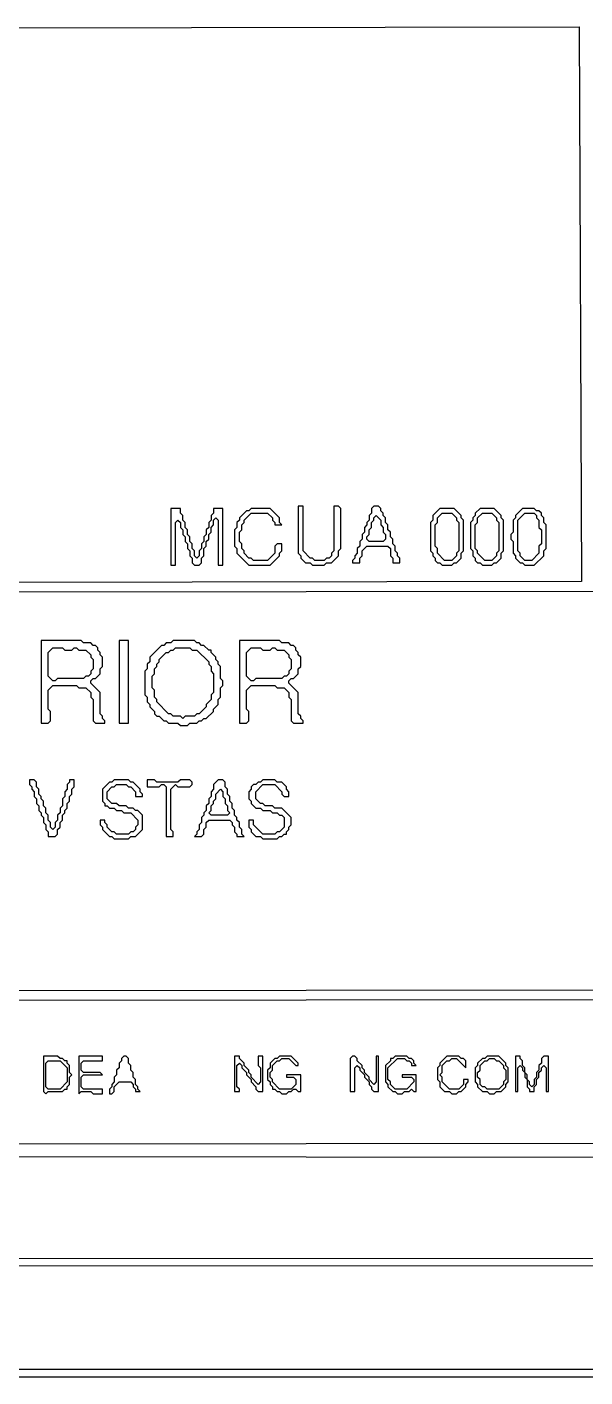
# Model space of a CAD drawing. Extents: x 17 to 323, y -435 to -5.
# Drawn here: x 262 to 285.6, y -434.9 to -377.7 of the extents above; entities that cross this region are included whole.
import ezdxf

# ---------------------------------------------------------------- set-up
doc = ezdxf.new("R2010")
doc.units = 0

msp = doc.modelspace()

# ---------------------------------------------------------------- linework, layer by layer
at = {"layer": 'CONTOURS'}
for p, q in [((208.8, -377.8), (285.4, -377.7)), ((285.4, -377.7), (285.5, -401.2)), ((268.1, -398.1), (268.1, -400.5)), ((268.5, -398.1), (268.1, -398.1)), ((268.5, -398.3), (268.5, -398.1)), ((270.3, -398.1), (269.9, -398.1)), ((269.9, -398.1), (269.9, -398.3)), ((270.3, -400.5), (270.3, -398.1)), ((271.5, -398.1), (271.4, -398.2)), ((272.3, -398.1), (271.5, -398.1)), ((272.7, -398.5), (272.3, -398.1)), ((273.5, -398), (273.5, -400)), ((273.7, -398), (273.5, -398)), ((273.7, -399.9), (273.7, -398)), ((275.2, -398), (275, -398)), ((275, -398), (275, -399.9)), ((275.3, -398.1), (275.2, -398)), ((275.3, -399.8), (275.3, -398.1)), ((276.7, -398), (276.6, -398.1)), ((276.6, -398.1), (276.6, -398.3)), ((276.9, -398), (276.7, -398)), ((277, -398.1), (276.9, -398)), ((277, -398.2), (277, -398.1)), ((279.5, -398.1), (279.2, -398.4)), ((280.1, -398.1), (279.5, -398.1)), ((280.4, -398.4), (280.1, -398.1)), ((281.2, -398.1), (281, -398.3)), ((281.8, -398.1), (281.2, -398.1)), ((282.1, -398.4), (281.8, -398.1)), ((283, -398.1), (282.7, -398.4)), ((283.5, -398.1), (283, -398.1)), ((283.6, -398.2), (283.5, -398.1)), ((268.3, -398.7), (268.4, -398.6)), ((268.4, -398.6), (268.5, -398.7)), ((268.6, -398.4), (268.5, -398.3)), ((268.6, -398.6), (268.6, -398.4)), ((268.7, -398.7), (268.6, -398.6)), ((269.8, -398.6), (269.7, -398.7)), ((269.9, -398.3), (269.8, -398.4)), ((269.8, -398.4), (269.8, -398.6)), ((269.9, -398.6), (270, -398.5)), ((269.9, -398.8), (269.9, -398.6)), ((270, -398.5), (270.1, -398.6)), ((270.1, -398.6), (270.1, -400.5)), ((271, -398.6), (270.9, -398.7)), ((271.3, -398.2), (271, -398.5)), ((271, -398.5), (271, -398.6)), ((271.2, -398.6), (271.5, -398.3)), ((271.2, -398.7), (271.2, -398.6)), ((271.4, -398.2), (271.3, -398.2)), ((271.5, -398.3), (272.2, -398.3)), ((272.2, -398.3), (272.4, -398.5)), ((272.4, -398.5), (272.4, -398.6)), ((272.4, -398.6), (272.5, -398.7)), ((272.7, -398.7), (272.7, -398.5)), ((276.5, -398.6), (276.4, -398.7)), ((276.6, -398.3), (276.5, -398.4)), ((276.5, -398.4), (276.5, -398.6)), ((276.6, -398.7), (276.7, -398.6)), ((276.7, -398.5), (276.8, -398.4)), ((276.7, -398.6), (276.7, -398.5)), ((276.8, -398.4), (277, -398.6)), ((277.1, -398.3), (277, -398.2)), ((277, -398.6), (277, -398.8)), ((277.1, -398.4), (277.1, -398.3)), ((277.2, -398.5), (277.1, -398.4)), ((277.2, -398.7), (277.2, -398.5)), ((279.2, -398.6), (279.1, -398.7)), ((279.2, -398.4), (279.2, -398.6)), ((279.4, -398.5), (279.6, -398.3)), ((279.4, -398.7), (279.4, -398.5)), ((279.6, -398.3), (280, -398.3)), ((280, -398.3), (280.2, -398.5)), ((280.2, -398.5), (280.2, -398.6)), ((280.2, -398.6), (280.3, -398.7)), ((280.4, -398.5), (280.4, -398.4)), ((280.5, -398.6), (280.4, -398.5)), ((280.5, -399.9), (280.5, -398.6)), ((280.9, -398.6), (280.8, -398.7)), ((281, -398.4), (280.9, -398.5)), ((280.9, -398.5), (280.9, -398.6)), ((281, -398.3), (281, -398.4)), ((281.1, -398.5), (281.3, -398.3)), ((281.1, -398.7), (281.1, -398.5)), ((281.3, -398.3), (281.7, -398.3)), ((281.7, -398.3), (281.9, -398.5)), ((281.9, -398.5), (281.9, -398.6)), ((281.9, -398.6), (282, -398.7)), ((282.1, -398.5), (282.1, -398.4)), ((282.2, -398.6), (282.1, -398.5)), ((282.2, -399.9), (282.2, -398.6)), ((282.7, -398.5), (282.6, -398.6)), ((282.6, -398.6), (282.6, -399.1)), ((282.7, -398.4), (282.7, -398.5)), ((282.8, -398.6), (283.1, -398.3)), ((282.8, -399.9), (282.8, -398.6)), ((283.1, -398.3), (283.5, -398.3)), ((283.5, -398.3), (283.6, -398.4)), ((283.7, -398.2), (283.6, -398.2)), ((283.6, -398.4), (283.6, -398.5)), ((283.6, -398.5), (283.7, -398.6)), ((283.8, -398.3), (283.7, -398.2)), ((283.7, -398.6), (283.7, -398.9)), ((283.8, -398.4), (283.8, -398.3)), ((283.9, -398.5), (283.8, -398.4)), ((283.9, -398.7), (283.9, -398.5)), ((268.3, -400.5), (268.3, -398.7)), ((268.5, -398.7), (268.5, -398.9)), ((268.5, -398.9), (268.6, -399)), ((268.6, -399), (268.6, -399.2)), ((268.6, -399.2), (268.7, -399.3)), ((268.7, -398.9), (268.7, -398.7)), ((268.8, -399), (268.7, -398.9)), ((268.8, -399.2), (268.8, -399)), ((268.9, -399.3), (268.8, -399.2)), ((269.6, -399.2), (269.5, -399.3)), ((269.7, -398.9), (269.6, -399)), ((269.6, -399), (269.6, -399.2)), ((269.7, -398.7), (269.7, -398.9)), ((269.7, -399.2), (269.8, -399.1)), ((269.7, -399.4), (269.7, -399.2)), ((269.8, -398.9), (269.9, -398.8)), ((269.8, -399.1), (269.8, -398.9)), ((270.9, -398.9), (270.8, -399)), ((270.8, -399), (270.8, -399.7)), ((270.9, -398.7), (270.9, -398.9)), ((271, -399.1), (271.1, -399)), ((271, -399.5), (271, -399.1)), ((271.1, -398.8), (271.2, -398.7)), ((271.1, -399), (271.1, -398.8)), ((272.5, -398.7), (272.5, -398.8)), ((272.5, -398.8), (272.8, -398.8)), ((272.8, -398.8), (272.7, -398.7)), ((276.3, -399.1), (276.2, -399.2)), ((276.2, -399.2), (276.2, -399.4)), ((276.4, -398.8), (276.3, -398.9)), ((276.3, -398.9), (276.3, -399.1)), ((276.4, -398.7), (276.4, -398.8)), ((276.4, -399.3), (276.5, -399.2)), ((276.5, -399), (276.6, -398.9)), ((276.5, -399.2), (276.5, -399)), ((276.6, -398.9), (276.6, -398.7)), ((277, -398.8), (277.1, -398.9)), ((277.1, -398.9), (277.1, -399.1)), ((277.1, -399.1), (277.2, -399.2)), ((277.3, -398.8), (277.2, -398.7)), ((277.2, -399.2), (277.2, -399.4)), ((277.3, -399), (277.3, -398.8)), ((277.4, -399.1), (277.3, -399)), ((277.4, -399.3), (277.4, -399.1)), ((279.1, -398.7), (279.1, -399.9)), ((279.3, -398.8), (279.4, -398.7)), ((279.3, -399.7), (279.3, -398.8)), ((280.3, -398.7), (280.3, -399.9)), ((280.8, -398.7), (280.8, -399.8)), ((281, -398.8), (281.1, -398.7)), ((281, -399.8), (281, -398.8)), ((282, -398.7), (282, -399.9)), ((282.6, -399.1), (282.5, -399.2)), ((282.5, -399.2), (282.5, -399.4)), ((283.7, -398.9), (283.8, -399)), ((283.8, -399), (283.8, -399.6)), ((284, -398.8), (283.9, -398.7)), ((284, -399.8), (284, -398.8)), ((268.7, -399.3), (268.7, -399.5)), ((268.7, -399.5), (268.8, -399.6)), ((268.8, -399.6), (268.8, -399.8)), ((268.8, -399.8), (268.9, -399.9)), ((268.9, -399.5), (268.9, -399.3)), ((269, -399.6), (268.9, -399.5)), ((269, -399.8), (269, -399.6)), ((269.1, -399.9), (269, -399.8)), ((269.4, -399.8), (269.3, -399.9)), ((269.5, -399.5), (269.4, -399.6)), ((269.4, -399.6), (269.4, -399.8)), ((269.5, -399.3), (269.5, -399.5)), ((269.5, -399.8), (269.6, -399.7)), ((269.5, -400.1), (269.5, -399.8)), ((269.6, -399.5), (269.7, -399.4)), ((269.6, -399.7), (269.6, -399.5)), ((270.8, -399.7), (270.9, -399.8)), ((270.9, -399.8), (270.9, -400)), ((271.1, -399.6), (271, -399.5)), ((271.1, -399.8), (271.1, -399.6)), ((271.2, -399.9), (271.1, -399.8)), ((272.6, -399.6), (272.5, -399.7)), ((272.5, -399.7), (272.5, -400)), ((272.8, -399.6), (272.6, -399.6)), ((272.8, -399.9), (272.8, -399.6)), ((275.2, -399.9), (275.3, -399.8)), ((276.1, -399.7), (276, -399.8)), ((276, -399.8), (276, -400)), ((276.2, -399.4), (276.1, -399.5)), ((276.1, -399.5), (276.1, -399.7)), ((276.2, -399.9), (276.4, -399.7)), ((276.4, -399.4), (276.4, -399.3)), ((276.5, -399.5), (276.4, -399.4)), ((276.4, -399.7), (277.3, -399.7)), ((277.1, -399.5), (276.5, -399.5)), ((277.2, -399.4), (277.1, -399.5)), ((277.3, -399.7), (277.4, -399.8)), ((277.5, -399.4), (277.4, -399.3)), ((277.4, -399.8), (277.4, -400.1)), ((277.5, -399.6), (277.5, -399.4)), ((277.6, -399.7), (277.5, -399.6)), ((277.6, -399.9), (277.6, -399.7)), ((279.4, -399.8), (279.3, -399.7)), ((279.4, -400), (279.4, -399.8)), ((280.8, -399.8), (280.9, -399.9)), ((281.1, -399.9), (281, -399.8)), ((282.5, -399.4), (282.6, -399.5)), ((282.6, -399.5), (282.6, -400)), ((283.8, -399.6), (283.7, -399.7)), ((283.7, -399.7), (283.7, -400)), ((283.9, -399.9), (284, -399.8)), ((268.9, -399.9), (268.9, -400.1)), ((268.9, -400.1), (269, -400.2)), ((269, -400.2), (269, -400.4)), ((269.1, -400.1), (269.1, -399.9)), ((269.2, -400.2), (269.1, -400.1)), ((269.3, -400.1), (269.2, -400.2)), ((269.3, -399.9), (269.3, -400.1)), ((269.4, -400.2), (269.5, -400.1)), ((269.4, -400.4), (269.4, -400.2)), ((270.9, -400), (271.4, -400.5)), ((271.2, -400), (271.2, -399.9)), ((271.4, -400.2), (271.2, -400)), ((271.5, -400.2), (271.4, -400.2)), ((271.6, -400.3), (271.5, -400.2)), ((272.2, -400.3), (271.6, -400.3)), ((272.5, -400), (272.2, -400.3)), ((272.3, -400.5), (272.7, -400.1)), ((272.7, -400), (272.8, -399.9)), ((272.7, -400.1), (272.7, -400)), ((273.5, -400), (273.6, -400.1)), ((273.6, -400.1), (273.6, -400.2)), ((273.6, -400.2), (273.8, -400.4)), ((274, -400.2), (273.7, -399.9)), ((274.1, -400.2), (274, -400.2)), ((274.2, -400.3), (274.1, -400.2)), ((274.6, -400.3), (274.2, -400.3)), ((274.7, -400.2), (274.6, -400.3)), ((274.8, -400.2), (274.7, -400.2)), ((274.9, -400.1), (274.8, -400.2)), ((275, -399.9), (274.9, -400)), ((274.9, -400), (274.9, -400.1)), ((274.9, -400.4), (275.2, -400.1)), ((275.2, -400.1), (275.2, -399.9)), ((275.9, -400.2), (275.8, -400.3)), ((275.8, -400.3), (275.8, -400.4)), ((276, -400), (275.9, -400.1)), ((275.9, -400.1), (275.9, -400.2)), ((276.1, -400.2), (276.2, -400.1)), ((276.1, -400.4), (276.1, -400.2)), ((276.2, -400.1), (276.2, -399.9)), ((277.4, -400.1), (277.5, -400.2)), ((277.5, -400.2), (277.5, -400.4)), ((277.7, -400), (277.6, -399.9)), ((277.7, -400.1), (277.7, -400)), ((277.8, -400.2), (277.7, -400.1)), ((277.8, -400.4), (277.8, -400.2)), ((279.1, -399.9), (279.2, -400)), ((279.2, -400), (279.2, -400.1)), ((279.2, -400.1), (279.3, -400.2)), ((279.3, -400.2), (279.3, -400.3)), ((279.3, -400.3), (279.4, -400.4)), ((279.7, -400.3), (279.4, -400)), ((280, -400.3), (279.7, -400.3)), ((280.2, -400.1), (280, -400.3)), ((280.3, -399.9), (280.2, -400)), ((280.2, -400), (280.2, -400.1)), ((280.2, -400.4), (280.4, -400.2)), ((280.4, -400), (280.5, -399.9)), ((280.4, -400.2), (280.4, -400)), ((280.9, -399.9), (280.9, -400.1)), ((280.9, -400.1), (281, -400.2)), ((281, -400.2), (281, -400.3)), ((281, -400.3), (281.1, -400.4)), ((281.1, -400), (281.1, -399.9)), ((281.4, -400.3), (281.1, -400)), ((281.7, -400.3), (281.4, -400.3)), ((281.9, -400.1), (281.7, -400.3)), ((282, -399.9), (281.9, -400)), ((281.9, -400), (281.9, -400.1)), ((281.9, -400.4), (282.1, -400.2)), ((282.1, -400), (282.2, -399.9)), ((282.1, -400.2), (282.1, -400)), ((282.6, -400), (282.7, -400.1)), ((282.7, -400.1), (282.7, -400.2)), ((282.7, -400.2), (282.9, -400.4)), ((282.9, -400), (282.8, -399.9)), ((282.9, -400.1), (282.9, -400)), ((283.1, -400.3), (282.9, -400.1)), ((283.4, -400.3), (283.1, -400.3)), ((283.7, -400), (283.4, -400.3)), ((283.5, -400.5), (283.9, -400.1)), ((283.9, -400.1), (283.9, -399.9)), ((268.1, -400.5), (268.3, -400.5)), ((269, -400.4), (269.1, -400.5)), ((269.1, -400.5), (269.3, -400.5)), ((269.3, -400.5), (269.4, -400.4)), ((270.1, -400.5), (270.3, -400.5)), ((271.4, -400.5), (272.3, -400.5)), ((273.8, -400.4), (274, -400.4)), ((274, -400.4), (274.1, -400.5)), ((274.1, -400.5), (274.6, -400.5)), ((274.6, -400.5), (274.7, -400.4)), ((274.7, -400.4), (274.9, -400.4)), ((275.8, -400.4), (276.1, -400.4)), ((277.5, -400.4), (277.8, -400.4)), ((279.4, -400.4), (279.5, -400.4)), ((279.5, -400.4), (279.6, -400.5)), ((279.6, -400.5), (280, -400.5)), ((280, -400.5), (280.1, -400.4)), ((280.1, -400.4), (280.2, -400.4)), ((281.1, -400.4), (281.2, -400.4)), ((281.2, -400.4), (281.3, -400.5)), ((281.3, -400.5), (281.7, -400.5)), ((281.7, -400.5), (281.8, -400.4)), ((281.8, -400.4), (281.9, -400.4)), ((282.9, -400.4), (283, -400.4)), ((283, -400.4), (283.1, -400.5)), ((283.1, -400.5), (283.5, -400.5)), ((285.5, -401.2), (208.9, -401.3)), ((208.8, -401.7), (291.3, -401.6)), ((262.6, -403.7), (262.6, -407.2)), ((264.3, -403.7), (262.6, -403.7)), ((264.4, -403.8), (264.3, -403.7)), ((264.7, -403.8), (264.4, -403.8)), ((264.8, -403.9), (264.7, -403.8)), ((265.9, -403.7), (265.9, -407.2)), ((266.3, -403.7), (265.9, -403.7)), ((266.3, -407.2), (266.3, -403.7)), ((267.9, -403.8), (267.8, -403.9)), ((268.1, -403.8), (267.9, -403.8)), ((268.2, -403.7), (268.1, -403.8)), ((269.1, -403.7), (268.2, -403.7)), ((269.2, -403.8), (269.1, -403.7)), ((269.3, -403.8), (269.2, -403.8)), ((269.4, -403.9), (269.3, -403.8)), ((271, -403.7), (271, -407.2)), ((272.7, -403.7), (271, -403.7)), ((272.8, -403.8), (272.7, -403.7)), ((273.1, -403.8), (272.8, -403.8)), ((273.2, -403.9), (273.1, -403.8)), ((262.9, -404.2), (263.1, -404)), ((262.9, -405.2), (262.9, -404.2)), ((263.1, -404), (263.5, -404)), ((263.5, -404), (263.6, -404.1)), ((263.6, -404.1), (263.9, -404.1)), ((263.9, -404.1), (264, -404)), ((264, -404), (264.1, -404)), ((264.1, -404), (264.2, -404.1)), ((264.2, -404.1), (264.5, -404.1)), ((264.5, -404.1), (264.7, -404.3)), ((264.7, -404.3), (264.7, -404.4)), ((264.7, -404.4), (264.8, -404.5)), ((264.9, -403.9), (264.8, -403.9)), ((265, -404), (264.9, -403.9)), ((265, -404.1), (265, -404)), ((265.1, -404.2), (265, -404.1)), ((265.1, -404.3), (265.1, -404.2)), ((265.2, -404.4), (265.1, -404.3)), ((265.2, -404.8), (265.2, -404.4)), ((267.7, -403.9), (267.2, -404.4)), ((267.2, -404.4), (267.2, -404.6)), ((267.6, -404.5), (267.9, -404.2)), ((267.8, -403.9), (267.7, -403.9)), ((267.9, -404.2), (268, -404.2)), ((268, -404.2), (268.1, -404.1)), ((268.1, -404.1), (268.2, -404.1)), ((268.2, -404.1), (268.3, -404)), ((268.3, -404), (268.9, -404)), ((268.9, -404), (269, -404.1)), ((269, -404.1), (269.2, -404.1)), ((269.2, -404.1), (269.7, -404.6)), ((269.5, -403.9), (269.4, -403.9)), ((269.7, -404.1), (269.5, -403.9)), ((269.8, -404.1), (269.7, -404.1)), ((269.8, -404.2), (269.8, -404.1)), ((270, -404.4), (269.8, -404.2)), ((270, -404.5), (270, -404.4)), ((271.3, -404.2), (271.5, -404)), ((271.3, -405.2), (271.3, -404.2)), ((271.5, -404), (271.9, -404)), ((271.9, -404), (272, -404.1)), ((272, -404.1), (272.3, -404.1)), ((272.3, -404.1), (272.4, -404)), ((272.4, -404), (272.5, -404)), ((272.5, -404), (272.6, -404.1)), ((272.6, -404.1), (272.9, -404.1)), ((272.9, -404.1), (273.1, -404.3)), ((273.1, -404.3), (273.1, -404.4)), ((273.1, -404.4), (273.2, -404.5)), ((273.3, -403.9), (273.2, -403.9)), ((273.4, -404), (273.3, -403.9)), ((273.4, -404.1), (273.4, -404)), ((273.5, -404.2), (273.4, -404.1)), ((273.5, -404.3), (273.5, -404.2)), ((273.6, -404.4), (273.5, -404.3)), ((273.6, -404.8), (273.6, -404.4)), ((264.8, -404.9), (264.7, -405)), ((264.8, -404.5), (264.8, -404.9)), ((265.1, -404.9), (265.2, -404.8)), ((265.1, -405.1), (265.1, -404.9)), ((267.1, -404.9), (267, -405)), ((267.2, -404.6), (267.1, -404.7)), ((267.1, -404.7), (267.1, -404.9)), ((267.4, -404.9), (267.5, -404.8)), ((267.4, -405.1), (267.4, -404.9)), ((267.5, -404.7), (267.6, -404.6)), ((267.5, -404.8), (267.5, -404.7)), ((267.6, -404.6), (267.6, -404.5)), ((269.7, -404.6), (269.7, -404.7)), ((269.7, -404.7), (269.8, -404.8)), ((269.8, -404.8), (269.8, -405)), ((270.1, -404.6), (270, -404.5)), ((270.1, -404.7), (270.1, -404.6)), ((270.2, -404.8), (270.1, -404.7)), ((270.2, -405.3), (270.2, -404.8)), ((273.2, -404.9), (273.1, -405)), ((273.2, -404.5), (273.2, -404.9)), ((273.5, -404.9), (273.6, -404.8)), ((273.5, -405.1), (273.5, -404.9)), ((263.1, -405.4), (262.9, -405.2)), ((263.2, -405.4), (263.1, -405.4)), ((263.3, -405.3), (263.2, -405.4)), ((264.4, -405.3), (263.3, -405.3)), ((264.5, -405.2), (264.4, -405.3)), ((264.6, -405.2), (264.5, -405.2)), ((264.7, -405.1), (264.6, -405.2)), ((264.7, -405), (264.7, -405.1)), ((264.7, -405.4), (264.8, -405.3)), ((264.7, -405.5), (264.7, -405.4)), ((265.1, -405.9), (264.7, -405.5)), ((264.8, -405.3), (264.9, -405.3)), ((264.9, -405.3), (265.1, -405.1)), ((267, -405), (267, -406)), ((267.3, -405.2), (267.4, -405.1)), ((267.3, -405.7), (267.3, -405.2)), ((269.8, -405), (269.9, -405.1)), ((269.9, -405.1), (269.9, -405.9)), ((270.3, -405.4), (270.2, -405.3)), ((270.3, -405.6), (270.3, -405.4)), ((271.5, -405.4), (271.3, -405.2)), ((271.6, -405.4), (271.5, -405.4)), ((271.7, -405.3), (271.6, -405.4)), ((272.8, -405.3), (271.7, -405.3)), ((272.9, -405.2), (272.8, -405.3)), ((273, -405.2), (272.9, -405.2)), ((273.1, -405.1), (273, -405.2)), ((273.1, -405), (273.1, -405.1)), ((273.1, -405.4), (273.2, -405.3)), ((273.1, -405.5), (273.1, -405.4)), ((273.5, -405.9), (273.1, -405.5)), ((273.2, -405.3), (273.3, -405.3)), ((273.3, -405.3), (273.5, -405.1)), ((262.9, -405.8), (263.1, -405.6)), ((262.9, -406.6), (262.9, -405.8)), ((263.1, -405.6), (264.1, -405.6)), ((264.1, -405.6), (264.2, -405.7)), ((264.2, -405.7), (264.5, -405.7)), ((264.5, -405.7), (264.7, -405.9)), ((264.7, -405.9), (264.7, -406.1)), ((264.7, -406.1), (264.8, -406.2)), ((265.1, -406.8), (265.1, -405.9)), ((267, -406), (267.1, -406.1)), ((267.1, -406.1), (267.1, -406.3)), ((267.4, -405.8), (267.3, -405.7)), ((267.4, -406.1), (267.4, -405.8)), ((267.5, -406.2), (267.4, -406.1)), ((269.9, -405.9), (269.8, -406)), ((269.8, -406), (269.8, -406.2)), ((270.1, -406.2), (270.2, -406.1)), ((270.2, -405.7), (270.3, -405.6)), ((270.2, -406.1), (270.2, -405.7)), ((271.3, -405.8), (271.5, -405.6)), ((271.3, -406.6), (271.3, -405.8)), ((271.5, -405.6), (272.5, -405.6)), ((272.5, -405.6), (272.6, -405.7)), ((272.6, -405.7), (272.9, -405.7)), ((272.9, -405.7), (273.1, -405.9)), ((273.1, -405.9), (273.1, -406.1)), ((273.1, -406.1), (273.2, -406.2)), ((273.5, -406.8), (273.5, -405.9)), ((263, -406.7), (262.9, -406.6)), ((264.8, -406.2), (264.8, -407.1)), ((267.1, -406.3), (267.2, -406.4)), ((267.2, -406.4), (267.2, -406.5)), ((267.2, -406.5), (267.4, -406.7)), ((267.5, -406.3), (267.5, -406.2)), ((268, -406.8), (267.5, -406.3)), ((269.6, -406.5), (269.3, -406.8)), ((269.8, -406.2), (269.6, -406.4)), ((269.6, -406.4), (269.6, -406.5)), ((269.9, -406.6), (270.1, -406.4)), ((269.9, -406.7), (269.9, -406.6)), ((270.1, -406.4), (270.1, -406.2)), ((271.4, -406.7), (271.3, -406.6)), ((273.2, -406.2), (273.2, -407.1)), ((262.6, -407.2), (262.9, -407.2)), ((262.9, -407.2), (263, -407.1)), ((263, -407.1), (263, -406.7)), ((264.8, -407.1), (264.9, -407.2)), ((264.9, -407.2), (265.3, -407.2)), ((265.2, -406.9), (265.1, -406.8)), ((265.2, -407), (265.2, -406.9)), ((265.3, -407.1), (265.2, -407)), ((265.3, -407.2), (265.3, -407.1)), ((265.9, -407.2), (266.3, -407.2)), ((267.4, -406.7), (267.4, -406.8)), ((267.4, -406.8), (267.5, -406.9)), ((267.5, -406.9), (267.6, -406.9)), ((267.6, -406.9), (267.8, -407.1)), ((267.8, -407.1), (267.9, -407.1)), ((267.9, -407.1), (268, -407.2)), ((268.1, -406.8), (268, -406.8)), ((268, -407.2), (268.4, -407.2)), ((268.2, -406.9), (268.1, -406.8)), ((268.5, -406.9), (268.2, -406.9)), ((268.4, -407.2), (268.5, -407.3)), ((268.6, -407), (268.5, -406.9)), ((268.7, -406.9), (268.6, -407)), ((269.1, -406.9), (268.7, -406.9)), ((268.8, -407.3), (268.9, -407.2)), ((268.9, -407.2), (269.2, -407.2)), ((269.2, -406.8), (269.1, -406.9)), ((269.3, -406.8), (269.2, -406.8)), ((269.2, -407.2), (269.3, -407.1)), ((269.3, -407.1), (269.4, -407.1)), ((269.4, -407.1), (269.5, -407)), ((269.5, -407), (269.6, -407)), ((269.6, -407), (269.9, -406.7)), ((271, -407.2), (271.3, -407.2)), ((271.3, -407.2), (271.4, -407.1)), ((271.4, -407.1), (271.4, -406.7)), ((273.2, -407.1), (273.3, -407.2)), ((273.3, -407.2), (273.7, -407.2)), ((273.6, -406.9), (273.5, -406.8)), ((273.6, -407), (273.6, -406.9)), ((273.7, -407.1), (273.6, -407)), ((273.7, -407.2), (273.7, -407.1)), ((268.5, -407.3), (268.8, -407.3)), ((262.1, -409.6), (262.1, -409.8)), ((262.3, -409.6), (262.1, -409.6)), ((262.1, -409.8), (262.2, -409.9)), ((262.2, -409.9), (262.2, -410)), ((262.2, -410), (262.3, -410.1)), ((262.4, -409.7), (262.3, -409.6)), ((262.3, -410.1), (262.3, -410.3)), ((262.4, -409.9), (262.4, -409.7)), ((262.5, -410), (262.4, -409.9)), ((262.5, -410.2), (262.5, -410)), ((263.7, -410), (263.6, -410.1)), ((263.6, -410.1), (263.6, -410.3)), ((263.8, -409.7), (263.7, -409.8)), ((263.7, -409.8), (263.7, -410)), ((264, -409.6), (263.8, -409.6)), ((263.8, -409.6), (263.8, -409.7)), ((263.9, -410), (264, -409.9)), ((263.9, -410.2), (263.9, -410)), ((264, -409.9), (264, -409.6)), ((265.5, -409.7), (265.2, -410)), ((265.2, -410), (265.2, -410.5)), ((265.4, -410.1), (265.6, -409.9)), ((265.4, -410.4), (265.4, -410.1)), ((265.6, -409.7), (265.5, -409.7)), ((265.7, -409.6), (265.6, -409.7)), ((265.6, -409.9), (265.7, -409.9)), ((266.3, -409.6), (265.7, -409.6)), ((265.7, -409.9), (265.8, -409.8)), ((265.8, -409.8), (266.2, -409.8)), ((266.2, -409.8), (266.3, -409.9)), ((266.4, -409.7), (266.3, -409.6)), ((266.3, -409.9), (266.4, -409.9)), ((266.5, -409.7), (266.4, -409.7)), ((266.4, -409.9), (266.6, -410.1)), ((266.8, -410), (266.5, -409.7)), ((266.6, -410.1), (266.6, -410.3)), ((266.8, -410.1), (266.8, -410)), ((266.9, -410.2), (266.8, -410.1)), ((267.1, -409.6), (267.1, -409.9)), ((267.4, -409.6), (267.1, -409.6)), ((267.1, -409.9), (267.6, -409.9)), ((267.5, -409.7), (267.4, -409.6)), ((268.4, -409.7), (267.5, -409.7)), ((267.6, -409.9), (267.7, -409.8)), ((267.7, -409.8), (267.8, -409.8)), ((267.8, -409.8), (267.9, -409.9)), ((267.9, -409.9), (267.9, -412)), ((268.1, -410), (268.3, -409.8)), ((268.1, -411.7), (268.1, -410)), ((268.3, -409.8), (268.4, -409.9)), ((268.5, -409.6), (268.4, -409.7)), ((268.4, -409.9), (268.9, -409.9)), ((268.9, -409.6), (268.5, -409.6)), ((269, -409.7), (268.9, -409.6)), ((268.9, -409.9), (269, -409.8)), ((269, -409.8), (269, -409.7)), ((269.9, -410), (269.8, -410.1)), ((269.8, -410.1), (269.8, -410.3)), ((270.1, -409.6), (269.9, -409.8)), ((269.9, -409.8), (269.9, -410)), ((270, -410.2), (270.2, -410)), ((270.3, -409.6), (270.1, -409.6)), ((270.2, -410), (270.3, -410.1)), ((270.4, -409.7), (270.3, -409.6)), ((270.3, -410.1), (270.3, -410.3)), ((270.4, -409.9), (270.4, -409.7)), ((270.5, -410), (270.4, -409.9)), ((270.5, -410.2), (270.5, -410)), ((271.5, -410), (271.4, -410.1)), ((271.4, -410.1), (271.4, -410.4)), ((271.6, -409.8), (271.5, -409.9)), ((271.5, -409.9), (271.5, -410)), ((271.7, -409.8), (271.6, -409.8)), ((271.8, -409.7), (271.7, -409.8)), ((271.7, -410.1), (272, -409.8)), ((271.7, -410.4), (271.7, -410.1)), ((271.9, -409.7), (271.8, -409.7)), ((272, -409.6), (271.9, -409.7)), ((272.5, -409.6), (272, -409.6)), ((272, -409.8), (272.5, -409.8)), ((272.6, -409.7), (272.5, -409.6)), ((272.5, -409.8), (272.8, -410.1)), ((272.8, -409.7), (272.6, -409.7)), ((273, -409.9), (272.8, -409.7)), ((272.8, -410.1), (272.8, -410.2)), ((273, -410), (273, -409.9)), ((273.1, -410.1), (273, -410)), ((273.1, -410.3), (273.1, -410.1)), ((262.3, -410.3), (262.4, -410.4)), ((262.4, -410.4), (262.4, -410.6)), ((262.4, -410.6), (262.5, -410.7)), ((262.6, -410.3), (262.5, -410.2)), ((262.6, -410.4), (262.6, -410.3)), ((262.7, -410.5), (262.6, -410.4)), ((262.7, -410.7), (262.7, -410.5)), ((263.6, -410.3), (263.5, -410.4)), ((263.5, -410.4), (263.5, -410.7)), ((263.7, -410.6), (263.8, -410.5)), ((263.7, -410.8), (263.7, -410.6)), ((263.8, -410.3), (263.9, -410.2)), ((263.8, -410.5), (263.8, -410.3)), ((265.2, -410.5), (265.3, -410.6)), ((265.3, -410.6), (265.3, -410.7)), ((265.6, -410.6), (265.4, -410.4)), ((265.8, -410.6), (265.6, -410.6)), ((265.9, -410.7), (265.8, -410.6)), ((266.6, -410.3), (266.9, -410.3)), ((266.9, -410.3), (266.9, -410.2)), ((269.7, -410.6), (269.6, -410.7)), ((269.8, -410.3), (269.7, -410.4)), ((269.7, -410.4), (269.7, -410.6)), ((269.8, -410.7), (269.9, -410.6)), ((269.9, -410.5), (270, -410.4)), ((269.9, -410.6), (269.9, -410.5)), ((270, -410.4), (270, -410.2)), ((270.3, -410.3), (270.4, -410.4)), ((270.4, -410.4), (270.4, -410.6)), ((270.4, -410.6), (270.5, -410.7)), ((270.6, -410.3), (270.5, -410.2)), ((270.6, -410.5), (270.6, -410.3)), ((270.7, -410.6), (270.6, -410.5)), ((270.7, -410.8), (270.7, -410.6)), ((271.4, -410.4), (271.5, -410.5)), ((271.5, -410.5), (271.5, -410.6)), ((271.5, -410.6), (271.7, -410.8)), ((271.9, -410.6), (271.7, -410.4)), ((272, -410.6), (271.9, -410.6)), ((272.1, -410.7), (272, -410.6)), ((272.8, -410.2), (272.9, -410.3)), ((272.9, -410.3), (273.1, -410.3)), ((262.5, -410.7), (262.5, -410.9)), ((262.5, -410.9), (262.6, -411)), ((262.6, -411), (262.6, -411.1)), ((262.6, -411.1), (262.7, -411.2)), ((262.8, -410.8), (262.7, -410.7)), ((262.7, -411.2), (262.7, -411.4)), ((262.8, -411), (262.8, -410.8)), ((262.9, -411.1), (262.8, -411)), ((262.9, -411.3), (262.9, -411.1)), ((263.4, -411), (263.3, -411.1)), ((263.3, -411.1), (263.3, -411.3)), ((263.5, -410.7), (263.4, -410.8)), ((263.4, -410.8), (263.4, -411)), ((263.5, -411.1), (263.6, -411)), ((263.5, -411.3), (263.5, -411.1)), ((263.6, -410.9), (263.7, -410.8)), ((263.6, -411), (263.6, -410.9)), ((265.3, -410.7), (265.4, -410.7)), ((265.4, -410.7), (265.5, -410.8)), ((265.5, -410.8), (265.7, -410.8)), ((265.7, -410.8), (265.8, -410.9)), ((265.8, -410.9), (266, -410.9)), ((266.2, -410.7), (265.9, -410.7)), ((266, -410.9), (266.1, -411)), ((266.1, -411), (266.4, -411)), ((266.3, -410.8), (266.2, -410.7)), ((266.5, -410.8), (266.3, -410.8)), ((266.4, -411), (266.7, -411.3)), ((266.6, -410.9), (266.5, -410.8)), ((266.7, -410.9), (266.6, -410.9)), ((266.9, -411.1), (266.7, -410.9)), ((266.9, -411.7), (266.9, -411.1)), ((269.5, -411.1), (269.4, -411.2)), ((269.4, -411.2), (269.4, -411.4)), ((269.6, -410.9), (269.5, -411)), ((269.5, -411), (269.5, -411.1)), ((269.6, -410.7), (269.6, -410.9)), ((269.7, -411), (269.8, -410.9)), ((269.8, -411.1), (269.7, -411)), ((269.8, -410.9), (269.8, -410.7)), ((270.5, -411.1), (269.8, -411.1)), ((270.5, -410.7), (270.5, -410.9)), ((270.5, -410.9), (270.6, -411)), ((270.6, -411), (270.5, -411.1)), ((270.8, -410.9), (270.7, -410.8)), ((270.8, -411.1), (270.8, -410.9)), ((270.9, -411.2), (270.8, -411.1)), ((270.9, -411.3), (270.9, -411.2)), ((271.7, -410.8), (271.9, -410.8)), ((271.9, -410.8), (272, -410.9)), ((272, -410.9), (272.3, -410.9)), ((272.4, -410.7), (272.1, -410.7)), ((272.3, -410.9), (272.4, -411)), ((272.5, -410.8), (272.4, -410.7)), ((272.4, -411), (272.6, -411)), ((272.8, -410.8), (272.5, -410.8)), ((272.6, -411), (272.7, -411.1)), ((272.7, -411.1), (272.8, -411.1)), ((273.2, -411.2), (272.8, -410.8)), ((272.8, -411.1), (272.9, -411.2)), ((272.9, -411.2), (272.9, -411.6)), ((273.2, -411.5), (273.2, -411.2)), ((262.7, -411.4), (262.8, -411.5)), ((262.8, -411.5), (262.8, -411.7)), ((262.8, -411.7), (262.9, -411.8)), ((263, -411.4), (262.9, -411.3)), ((262.9, -411.8), (262.9, -412)), ((263, -411.6), (263, -411.4)), ((263.1, -411.7), (263, -411.6)), ((263.2, -411.6), (263.1, -411.7)), ((263.3, -411.3), (263.2, -411.4)), ((263.2, -411.4), (263.2, -411.6)), ((263.3, -411.7), (263.4, -411.6)), ((263.3, -411.9), (263.3, -411.7)), ((263.4, -411.4), (263.5, -411.3)), ((263.4, -411.6), (263.4, -411.4)), ((265.3, -411.3), (265.1, -411.3)), ((265.1, -411.3), (265.1, -411.5)), ((265.1, -411.5), (265.2, -411.6)), ((265.2, -411.6), (265.2, -411.7)), ((265.2, -411.7), (265.5, -412)), ((265.3, -411.4), (265.3, -411.3)), ((265.4, -411.5), (265.3, -411.4)), ((265.4, -411.6), (265.4, -411.5)), ((265.6, -411.8), (265.4, -411.6)), ((265.7, -411.8), (265.6, -411.8)), ((265.8, -411.9), (265.7, -411.8)), ((266.4, -411.8), (266.3, -411.9)), ((266.5, -411.8), (266.4, -411.8)), ((266.6, -411.7), (266.5, -411.8)), ((266.7, -411.5), (266.6, -411.6)), ((266.6, -411.6), (266.6, -411.7)), ((266.6, -412), (266.9, -411.7)), ((266.7, -411.3), (266.7, -411.5)), ((268.2, -411.8), (268.1, -411.7)), ((268.2, -412), (268.2, -411.8)), ((269.3, -411.7), (269.2, -411.8)), ((269.2, -411.8), (269.2, -411.9)), ((269.4, -411.4), (269.3, -411.5)), ((269.3, -411.5), (269.3, -411.7)), ((269.5, -411.7), (269.6, -411.6)), ((269.5, -411.9), (269.5, -411.7)), ((269.6, -411.4), (269.7, -411.3)), ((269.6, -411.6), (269.6, -411.4)), ((269.7, -411.3), (270.6, -411.3)), ((270.6, -411.3), (270.7, -411.4)), ((270.7, -411.4), (270.7, -411.5)), ((270.7, -411.5), (270.8, -411.6)), ((270.8, -411.6), (270.8, -411.8)), ((270.8, -411.8), (270.9, -411.9)), ((271, -411.4), (270.9, -411.3)), ((271, -411.6), (271, -411.4)), ((271.1, -411.7), (271, -411.6)), ((271.1, -411.9), (271.1, -411.7)), ((271.6, -411.3), (271.4, -411.3)), ((271.4, -411.3), (271.4, -411.6)), ((271.4, -411.6), (271.5, -411.7)), ((271.5, -411.7), (271.5, -411.8)), ((271.5, -411.8), (271.7, -412)), ((271.6, -411.5), (271.6, -411.3)), ((272, -411.9), (271.6, -411.5)), ((272.6, -411.8), (272.5, -411.9)), ((272.7, -411.8), (272.6, -411.8)), ((272.9, -411.6), (272.7, -411.8)), ((273, -411.8), (273.1, -411.7)), ((273, -411.9), (273, -411.8)), ((273.1, -411.6), (273.2, -411.5)), ((273.1, -411.7), (273.1, -411.6)), ((262.9, -412), (263.2, -412)), ((263.2, -412), (263.3, -411.9)), ((265.5, -412), (265.6, -412)), ((265.6, -412), (265.7, -412.1)), ((265.7, -412.1), (266.3, -412.1)), ((266.3, -411.9), (265.8, -411.9)), ((266.3, -412.1), (266.4, -412)), ((266.4, -412), (266.6, -412)), ((267.9, -412), (268.2, -412)), ((269.2, -411.9), (269.1, -412)), ((269.1, -412), (269.4, -412)), ((269.4, -412), (269.5, -411.9)), ((270.9, -411.9), (270.9, -412)), ((270.9, -412), (271.2, -412)), ((271.2, -412), (271.1, -411.9)), ((271.7, -412), (271.9, -412)), ((271.9, -412), (272, -412.1)), ((272.5, -411.9), (272, -411.9)), ((272, -412.1), (272.6, -412.1)), ((272.6, -412.1), (272.7, -412)), ((272.7, -412), (272.8, -412)), ((272.8, -412), (272.9, -411.9)), ((272.9, -411.9), (273, -411.9)), ((291.4, -418.5), (208.9, -418.6)), ((208.8, -419), (291.3, -418.9)), ((262.7, -421.3), (262.7, -422.8)), ((263.3, -421.3), (262.7, -421.3)), ((262.8, -421.6), (262.9, -421.5)), ((262.9, -421.5), (263.4, -421.5)), ((263.4, -421.4), (263.3, -421.3)), ((263.5, -421.4), (263.4, -421.4)), ((263.4, -421.5), (263.7, -421.8)), ((263.6, -421.5), (263.5, -421.4)), ((263.7, -421.5), (263.6, -421.5)), ((263.7, -421.6), (263.7, -421.5)), ((264.2, -421.3), (264.2, -422.9)), ((265.2, -421.3), (264.2, -421.3)), ((264.3, -421.6), (264.4, -421.5)), ((264.4, -421.5), (265.2, -421.5)), ((265.2, -421.5), (265.2, -421.3)), ((266, -421.5), (265.9, -421.6)), ((266.1, -421.3), (266, -421.4)), ((266, -421.4), (266, -421.5)), ((266.2, -421.3), (266.1, -421.3)), ((266.3, -421.4), (266.2, -421.3)), ((266.3, -421.6), (266.3, -421.4)), ((270.8, -421.3), (270.8, -422.8)), ((271, -421.3), (270.8, -421.3)), ((271, -421.4), (271, -421.3)), ((271.2, -421.6), (271, -421.4)), ((272, -421.3), (271.8, -421.3)), ((271.8, -421.3), (271.8, -421.7)), ((272, -422.8), (272, -421.3)), ((272.5, -421.4), (272.3, -421.6)), ((272.4, -421.7), (272.6, -421.5)), ((272.6, -421.4), (272.5, -421.4)), ((272.7, -421.3), (272.6, -421.4)), ((272.6, -421.5), (272.7, -421.5)), ((273.2, -421.3), (272.7, -421.3)), ((272.7, -421.5), (272.8, -421.4)), ((272.8, -421.4), (273.1, -421.4)), ((273.1, -421.4), (273.4, -421.7)), ((273.5, -421.6), (273.2, -421.3)), ((275.8, -421.3), (275.7, -421.4)), ((275.7, -421.4), (275.7, -422.8)), ((275.9, -421.3), (275.8, -421.3)), ((276, -421.4), (275.9, -421.3)), ((276, -421.5), (276, -421.4)), ((276.2, -421.7), (276, -421.5)), ((276.9, -421.3), (276.8, -421.3)), ((276.8, -421.3), (276.8, -422.4)), ((276.9, -422.8), (276.9, -421.3)), ((277.4, -421.5), (277.2, -421.7)), ((277.3, -421.8), (277.7, -421.4)), ((277.4, -421.4), (277.4, -421.5)), ((277.5, -421.4), (277.4, -421.4)), ((277.6, -421.3), (277.5, -421.4)), ((278.1, -421.3), (277.6, -421.3)), ((277.7, -421.4), (278, -421.4)), ((278, -421.4), (278.1, -421.5)), ((278.2, -421.4), (278.1, -421.3)), ((278.1, -421.5), (278.2, -421.5)), ((278.3, -421.4), (278.2, -421.4)), ((278.2, -421.5), (278.3, -421.6)), ((278.4, -421.5), (278.3, -421.4)), ((278.4, -421.6), (278.4, -421.5)), ((279.8, -421.3), (279.5, -421.6)), ((279.6, -421.7), (279.8, -421.5)), ((280.3, -421.3), (279.8, -421.3)), ((279.8, -421.5), (279.9, -421.5)), ((279.9, -421.5), (280, -421.4)), ((280, -421.4), (280.2, -421.4)), ((280.2, -421.4), (280.6, -421.8)), ((280.4, -421.4), (280.3, -421.3)), ((280.5, -421.4), (280.4, -421.4)), ((280.6, -421.5), (280.5, -421.4)), ((280.6, -421.8), (280.6, -421.5)), ((281.3, -421.4), (281.1, -421.6)), ((281.2, -421.7), (281.4, -421.5)), ((281.4, -421.4), (281.3, -421.4)), ((281.5, -421.3), (281.4, -421.4)), ((281.4, -421.5), (281.5, -421.5)), ((282, -421.3), (281.5, -421.3)), ((281.5, -421.5), (281.6, -421.4)), ((281.6, -421.4), (281.8, -421.4)), ((281.8, -421.4), (281.9, -421.5)), ((281.9, -421.5), (282, -421.5)), ((282.3, -421.6), (282, -421.3)), ((282, -421.5), (282.2, -421.7)), ((282.7, -421.3), (282.7, -422.8)), ((282.9, -421.3), (282.7, -421.3)), ((282.9, -421.4), (282.9, -421.3)), ((283, -421.5), (282.9, -421.4)), ((283, -421.7), (283, -421.5)), ((283.9, -421.3), (283.8, -421.4)), ((283.8, -421.4), (283.8, -421.6)), ((284.1, -421.3), (283.9, -421.3)), ((284.1, -422.8), (284.1, -421.3)), ((262.8, -422.6), (262.8, -421.6)), ((263.8, -421.7), (263.7, -421.6)), ((263.7, -421.8), (263.7, -422.4)), ((263.8, -422), (263.8, -421.7)), ((263.9, -422.1), (263.8, -422)), ((263.8, -422.2), (263.9, -422.1)), ((264.3, -421.9), (264.3, -421.6)), ((264.4, -422), (264.3, -421.9)), ((264.3, -422.2), (264.4, -422.1)), ((265.1, -422), (264.4, -422)), ((264.4, -422.1), (265.2, -422.1)), ((265.2, -422.1), (265.1, -422)), ((265.8, -422.1), (265.7, -422.2)), ((265.9, -421.8), (265.8, -421.9)), ((265.8, -421.9), (265.8, -422.1)), ((265.9, -421.6), (265.9, -421.8)), ((266.4, -421.7), (266.3, -421.6)), ((266.4, -421.9), (266.4, -421.7)), ((266.5, -422), (266.4, -421.9)), ((266.5, -422.2), (266.5, -422)), ((270.9, -421.7), (271, -421.6)), ((270.9, -422.6), (270.9, -421.7)), ((271, -421.6), (271.1, -421.7)), ((271.1, -421.7), (271.1, -421.8)), ((271.1, -421.8), (271.3, -422)), ((271.2, -421.7), (271.2, -421.6)), ((271.4, -421.9), (271.2, -421.7)), ((271.3, -422), (271.3, -422.1)), ((271.3, -422.1), (271.5, -422.3)), ((271.4, -422), (271.4, -421.9)), ((271.5, -422.1), (271.4, -422)), ((271.5, -422.2), (271.5, -422.1)), ((271.8, -421.7), (271.9, -421.8)), ((271.9, -421.8), (271.9, -422.4)), ((272.3, -421.8), (272.2, -421.9)), ((272.2, -421.9), (272.2, -422.3)), ((272.3, -421.6), (272.3, -421.8)), ((272.3, -422), (272.4, -421.9)), ((272.3, -422.2), (272.3, -422)), ((272.4, -421.9), (272.4, -421.7)), ((273.6, -422.1), (273, -422.1)), ((273, -422.1), (273, -422.2)), ((273.4, -421.7), (273.5, -421.7)), ((273.5, -421.7), (273.5, -421.6)), ((273.6, -422.8), (273.6, -422.1)), ((275.9, -421.8), (276, -421.7)), ((275.9, -422.8), (275.9, -421.8)), ((276, -421.7), (276.1, -421.8)), ((276.1, -421.8), (276.1, -421.9)), ((276.1, -421.9), (276.3, -422.1)), ((276.2, -421.8), (276.2, -421.7)), ((276.3, -421.9), (276.2, -421.8)), ((276.3, -422), (276.3, -421.9)), ((276.5, -422.2), (276.3, -422)), ((276.3, -422.1), (276.3, -422.2)), ((277.2, -421.7), (277.2, -422.4)), ((277.3, -422.3), (277.3, -421.8)), ((278.5, -422.1), (277.9, -422.1)), ((277.9, -422.1), (277.9, -422.2)), ((278.3, -421.6), (278.3, -421.7)), ((278.3, -421.7), (278.5, -421.7)), ((278.5, -421.7), (278.4, -421.6)), ((278.5, -422.8), (278.5, -422.1)), ((279.5, -421.7), (279.4, -421.8)), ((279.4, -421.8), (279.4, -422.3)), ((279.5, -421.6), (279.5, -421.7)), ((279.5, -422.1), (279.6, -422)), ((279.6, -422.2), (279.5, -422.1)), ((279.6, -422), (279.6, -421.7)), ((281.1, -421.7), (281, -421.8)), ((281, -421.8), (281, -422.4)), ((281.1, -421.6), (281.1, -421.7)), ((281.1, -422), (281.2, -421.9)), ((281.1, -422.2), (281.1, -422)), ((281.2, -421.9), (281.2, -421.7)), ((282.2, -421.7), (282.2, -421.8)), ((282.2, -421.8), (282.3, -421.9)), ((282.3, -421.7), (282.3, -421.6)), ((282.4, -421.8), (282.3, -421.7)), ((282.3, -421.9), (282.3, -422.3)), ((282.4, -422.4), (282.4, -421.8)), ((282.8, -421.8), (282.9, -421.7)), ((282.8, -422.8), (282.8, -421.8)), ((282.9, -421.7), (283, -421.8)), ((283.1, -421.8), (283, -421.7)), ((283, -421.8), (283, -421.9)), ((283, -421.9), (283.1, -422)), ((283.1, -422), (283.1, -421.8)), ((283.1, -422), (283.1, -422.2)), ((283.2, -422.1), (283.1, -422)), ((283.2, -422.3), (283.2, -422.1)), ((283.7, -421.9), (283.6, -422)), ((283.6, -422), (283.6, -422.2)), ((283.8, -421.6), (283.7, -421.7)), ((283.7, -421.7), (283.7, -421.9)), ((283.7, -422), (283.8, -421.9)), ((283.7, -422.2), (283.7, -422)), ((283.8, -421.8), (283.9, -421.7)), ((283.8, -421.9), (283.8, -421.8)), ((283.9, -421.7), (284, -421.8)), ((284, -421.8), (284, -422.8)), ((262.9, -422.7), (262.8, -422.6)), ((263.4, -422.7), (262.9, -422.7)), ((263.7, -422.4), (263.4, -422.7)), ((263.5, -422.8), (263.6, -422.7)), ((263.6, -422.7), (263.7, -422.7)), ((263.7, -422.6), (263.8, -422.5)), ((263.7, -422.7), (263.7, -422.6)), ((263.8, -422.5), (263.8, -422.2)), ((264.3, -422.6), (264.3, -422.2)), ((264.4, -422.7), (264.3, -422.6)), ((265.2, -422.7), (264.4, -422.7)), ((265.2, -422.9), (265.2, -422.7)), ((265.6, -422.6), (265.5, -422.7)), ((265.5, -422.7), (265.5, -422.9)), ((265.7, -422.4), (265.6, -422.5)), ((265.6, -422.5), (265.6, -422.6)), ((265.7, -422.2), (265.7, -422.4)), ((265.7, -422.6), (265.9, -422.4)), ((265.7, -422.8), (265.7, -422.6)), ((265.9, -422.4), (266.4, -422.4)), ((266.4, -422.4), (266.5, -422.5)), ((266.6, -422.3), (266.5, -422.2)), ((266.5, -422.5), (266.5, -422.6)), ((266.5, -422.6), (266.6, -422.7)), ((266.6, -422.5), (266.6, -422.3)), ((266.7, -422.6), (266.6, -422.5)), ((266.6, -422.7), (266.6, -422.8)), ((266.7, -422.7), (266.7, -422.6)), ((266.8, -422.8), (266.7, -422.7)), ((271, -422.7), (270.9, -422.6)), ((271, -422.8), (271, -422.7)), ((271.8, -422.5), (271.5, -422.2)), ((271.5, -422.3), (271.5, -422.4)), ((271.5, -422.4), (271.7, -422.6)), ((271.7, -422.6), (271.7, -422.7)), ((271.7, -422.7), (271.8, -422.8)), ((271.9, -422.4), (271.8, -422.5)), ((272.2, -422.3), (272.3, -422.4)), ((272.4, -422.3), (272.3, -422.2)), ((272.3, -422.4), (272.3, -422.5)), ((272.3, -422.5), (272.4, -422.6)), ((272.4, -422.4), (272.4, -422.3)), ((272.7, -422.7), (272.4, -422.4)), ((272.4, -422.6), (272.4, -422.7)), ((272.4, -422.7), (272.5, -422.7)), ((272.5, -422.7), (272.6, -422.8)), ((273.2, -422.7), (272.7, -422.7)), ((273, -422.2), (273.3, -422.2)), ((273.4, -422.5), (273.2, -422.7)), ((273.2, -422.8), (273.3, -422.7)), ((273.3, -422.2), (273.4, -422.3)), ((273.3, -422.7), (273.4, -422.7)), ((273.4, -422.3), (273.4, -422.5)), ((273.4, -422.7), (273.5, -422.8)), ((276.3, -422.2), (276.5, -422.4)), ((276.5, -422.3), (276.5, -422.2)), ((276.7, -422.5), (276.5, -422.3)), ((276.5, -422.4), (276.5, -422.5)), ((276.5, -422.5), (276.6, -422.6)), ((276.6, -422.6), (276.6, -422.7)), ((276.6, -422.7), (276.7, -422.8)), ((276.8, -422.4), (276.7, -422.5)), ((277.2, -422.4), (277.3, -422.5)), ((277.4, -422.4), (277.3, -422.3)), ((277.3, -422.5), (277.3, -422.6)), ((277.3, -422.6), (277.5, -422.8)), ((277.4, -422.5), (277.4, -422.4)), ((277.6, -422.7), (277.4, -422.5)), ((278.1, -422.7), (277.6, -422.7)), ((277.9, -422.2), (278.3, -422.2)), ((278.4, -422.4), (278.1, -422.7)), ((278.2, -422.8), (278.3, -422.7)), ((278.3, -422.2), (278.4, -422.3)), ((278.3, -422.7), (278.4, -422.8)), ((278.4, -422.3), (278.4, -422.4)), ((279.4, -422.3), (279.5, -422.4)), ((279.5, -422.4), (279.5, -422.6)), ((279.5, -422.6), (279.7, -422.8)), ((279.6, -422.4), (279.6, -422.2)), ((279.9, -422.7), (279.6, -422.4)), ((280.3, -422.7), (279.9, -422.7)), ((280.5, -422.5), (280.3, -422.7)), ((280.4, -422.8), (280.6, -422.6)), ((280.7, -422.3), (280.5, -422.3)), ((280.5, -422.3), (280.5, -422.5)), ((280.6, -422.5), (280.7, -422.4)), ((280.6, -422.6), (280.6, -422.5)), ((280.7, -422.4), (280.7, -422.3)), ((281, -422.4), (281.1, -422.5)), ((281.2, -422.3), (281.1, -422.2)), ((281.1, -422.5), (281.1, -422.6)), ((281.1, -422.6), (281.3, -422.8)), ((281.2, -422.5), (281.2, -422.3)), ((281.3, -422.6), (281.2, -422.5)), ((281.4, -422.6), (281.3, -422.6)), ((281.5, -422.7), (281.4, -422.6)), ((282, -422.7), (281.5, -422.7)), ((282.2, -422.5), (282, -422.7)), ((282.1, -422.8), (282.3, -422.6)), ((282.3, -422.3), (282.2, -422.4)), ((282.2, -422.4), (282.2, -422.5)), ((282.3, -422.5), (282.4, -422.4)), ((282.3, -422.6), (282.3, -422.5)), ((283.1, -422.2), (283.2, -422.3)), ((283.2, -422.3), (283.2, -422.6)), ((283.3, -422.4), (283.2, -422.3)), ((283.2, -422.6), (283.3, -422.7)), ((283.3, -422.5), (283.3, -422.4)), ((283.4, -422.6), (283.3, -422.5)), ((283.3, -422.7), (283.3, -422.8)), ((283.5, -422.5), (283.4, -422.6)), ((283.6, -422.2), (283.5, -422.3)), ((283.5, -422.3), (283.5, -422.5)), ((283.5, -422.6), (283.6, -422.5)), ((283.5, -422.8), (283.5, -422.6)), ((283.6, -422.3), (283.7, -422.2)), ((283.6, -422.5), (283.6, -422.3)), ((262.7, -422.8), (262.8, -422.9)), ((262.8, -422.9), (262.9, -422.8)), ((262.9, -422.8), (263.5, -422.8)), ((264.2, -422.9), (264.3, -422.8)), ((264.3, -422.8), (264.7, -422.8)), ((264.7, -422.8), (264.8, -422.9)), ((264.8, -422.9), (265.2, -422.9)), ((265.5, -422.9), (265.6, -422.9)), ((265.6, -422.9), (265.7, -422.8)), ((266.6, -422.8), (266.8, -422.8)), ((270.8, -422.8), (271, -422.8)), ((271.8, -422.8), (272, -422.8)), ((272.6, -422.8), (272.7, -422.8)), ((272.7, -422.8), (272.8, -422.9)), ((272.8, -422.9), (273, -422.9)), ((273, -422.9), (273.1, -422.8)), ((273.1, -422.8), (273.2, -422.8)), ((273.5, -422.8), (273.6, -422.8)), ((275.7, -422.8), (275.9, -422.8)), ((276.7, -422.8), (276.9, -422.8)), ((277.5, -422.8), (277.6, -422.8)), ((277.6, -422.8), (277.7, -422.9)), ((277.7, -422.9), (277.9, -422.9)), ((277.9, -422.9), (278, -422.8)), ((278, -422.8), (278.2, -422.8)), ((278.4, -422.8), (278.5, -422.8)), ((279.7, -422.8), (279.9, -422.8)), ((279.9, -422.8), (280, -422.9)), ((280, -422.9), (280.2, -422.9)), ((280.2, -422.9), (280.3, -422.8)), ((280.3, -422.8), (280.4, -422.8)), ((281.3, -422.8), (281.5, -422.8)), ((281.5, -422.8), (281.6, -422.9)), ((281.6, -422.9), (281.8, -422.9)), ((281.8, -422.9), (281.9, -422.8)), ((281.9, -422.8), (282.1, -422.8)), ((282.7, -422.8), (282.8, -422.8)), ((283.3, -422.8), (283.5, -422.8)), ((284, -422.8), (284.1, -422.8)), ((26.3, -425.4), (313.2, -425.6)), ((291.4, -425), (208.9, -425.1)), ((21.5, -430.1), (318.1, -430.2)), ((317.7, -429.9), (21.8, -429.8)), ((322.4, -434.6), (17.2, -434.5)), ((16.9, -434.9), (322.7, -434.9))]:
    msp.add_line(p, q, dxfattribs=at)

doc.saveas('drawing.dxf')
